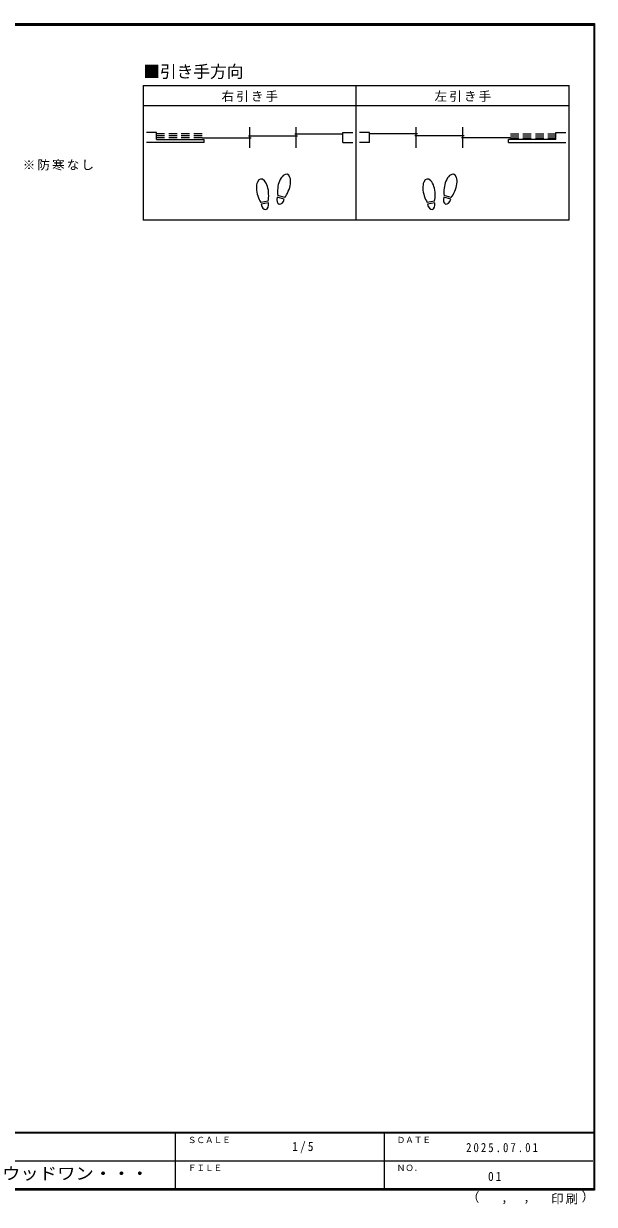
# Model space of a CAD drawing. Units: millimetres, scale not verified. Extents: x -973 to 977, y -718 to 696.
# Drawn here: x 293 to 977, y -718 to 696 of the extents above; entities that cross this region are included whole.
import ezdxf
from ezdxf.enums import TextEntityAlignment as Align

# ---------------------------------------------------------------- set-up
doc = ezdxf.new("R2010")
doc.units = ezdxf.units.MM
doc.header["$LTSCALE"] = 5
doc.linetypes.add('DASHED2', pattern=[3, 2, -1])
for name, color, linetype in [('0-8_戸当り', 3, 'Continuous'), ('0-A_文字', 7, 'Continuous'), ('F-1_枠', 6, 'Continuous'), ('F-A_文字', 7, 'Continuous')]:
    doc.layers.add(name, color=color, linetype=linetype)
doc.styles.add('ＭＳ ゴシック', font='')
doc.styles.get('ＭＳ ゴシック').set_extended_font_data('MS Gothic')

msp = doc.modelspace()

# ---------------------------------------------------------------- linework, layer by layer
at = {"layer": '0-8_戸当り'}
for p, q in [((564.072, 546.929), (564.072, 571.729)), ((619.833, 546.929), (619.833, 571.729)), ((763.356, 546.929), (763.356, 571.729)), ((819.117, 546.929), (819.117, 571.729)), ((585.978, 483.378), (577.331, 481.853)), ((586.342, 481.31), (577.696, 479.785)), ((605.445, 485.706), (596.965, 487.978)), ((605.989, 487.735), (597.508, 490.007)), ((785.261, 483.378), (776.615, 481.853)), ((785.626, 481.31), (776.98, 479.785)), ((804.729, 485.706), (796.248, 487.978)), ((805.272, 487.735), (796.792, 490.007))]:
    msp.add_line(p, q, dxfattribs=at)
at = {"layer": '0-8_戸当り', "color": 2}
for p, q in [((452.55, 565.329), (440.55, 565.329)), ((509.511, 553.529), (440.55, 553.529)), ((452.55, 557.129), (452.55, 565.329)), ((452.55, 557.129), (509.511, 557.129)), ((507.111, 558.929), (565.672, 558.929)), ((509.511, 553.529), (509.511, 557.129)), ((562.472, 561.329), (621.433, 561.329)), ((618.233, 563.729), (675.595, 563.729)), ((675.595, 565.329), (687.595, 565.329)), ((675.595, 553.529), (675.595, 565.329)), ((675.595, 553.529), (687.595, 553.529)), ((707.595, 565.329), (695.595, 565.329)), ((707.595, 553.529), (695.595, 553.529)), ((707.595, 553.529), (707.595, 565.329)), ((764.956, 563.729), (707.595, 563.729)), ((820.717, 561.329), (761.756, 561.329)), ((876.078, 558.929), (817.517, 558.929)), ((930.639, 557.129), (873.678, 557.129)), ((873.678, 553.529), (873.678, 557.129)), ((873.678, 553.529), (942.639, 553.529)), ((930.639, 565.329), (942.639, 565.329)), ((930.639, 557.129), (930.639, 565.329))]:
    msp.add_line(p, q, dxfattribs=at)
at = {"layer": '0-8_戸当り', "linetype": 'DASHED2'}
for p, q in [((507.111, 563.729), (452.55, 563.729)), ((507.111, 561.329), (452.55, 561.329)), ((507.111, 558.929), (452.55, 558.929)), ((876.078, 563.729), (930.639, 563.729)), ((876.078, 561.329), (930.639, 561.329)), ((876.078, 558.929), (930.639, 558.929))]:
    msp.add_line(p, q, dxfattribs=at)
at = {"layer": '0-8_戸当り'}
for centre, major_axis, ratio, start_param, end_param in [((579.316, 495.877), (-2.445, 13.867), 0.5, 4.34059143, 8.22577918), ((605.234, 501.878), (3.644, 13.601), 0.5, 4.34059143, 8.22577918), ((778.6, 495.877), (-2.445, 13.867), 0.5, 4.34059143, 8.22577918), ((804.517, 501.878), (3.644, 13.601), 0.5, 4.34059143, 8.22577918), ((605.13, 501.489), (4.416, 16.48), 0.4, 1.85063327, 2.44287679), ((605.13, 501.489), (4.416, 16.48), 0.4, 3.84030852, 4.43255203), ((804.413, 501.489), (4.416, 16.48), 0.4, 1.85063327, 2.44287679), ((804.413, 501.489), (4.416, 16.48), 0.4, 3.84030852, 4.43255203), ((579.386, 495.481), (-2.963, 16.802), 0.4, 1.85063327, 2.44287679), ((582.019, 480.548), (-1.27, 7.205), 0.6, 1.57079633, 4.71238898), ((579.386, 495.481), (-2.963, 16.802), 0.4, 3.84030852, 4.43255203), ((601.205, 486.842), (1.894, 7.067), 0.6, 1.57079633, 4.71238898), ((778.67, 495.481), (-2.963, 16.802), 0.4, 1.85063327, 2.44287679), ((781.303, 480.548), (-1.27, 7.205), 0.6, 1.57079633, 4.71238898), ((778.67, 495.481), (-2.963, 16.802), 0.4, 3.84030852, 4.43255203), ((800.489, 486.842), (1.894, 7.067), 0.6, 1.57079633, 4.71238898)]:
    msp.add_ellipse(centre, major_axis=major_axis, ratio=ratio, start_param=start_param, end_param=end_param, dxfattribs=at)
at = {"layer": '0-A_文字', "color": 3}
for p, q in [((436.55, 621.667), (436.55, 460.667)), ((436.55, 621.667), (946.639, 621.667)), ((691.595, 460.667), (691.595, 621.667)), ((946.639, 460.667), (946.639, 621.667)), ((436.55, 597.667), (946.639, 597.667)), ((946.639, 460.667), (436.55, 460.667))]:
    msp.add_line(p, q, dxfattribs=at)
at = {"layer": 'F-1_枠'}
for p, q in [((-973.347, 695.833), (976.653, 695.833)), ((-973.347, 695), (976.653, 695)), ((-973.347, 694.167), (976.653, 694.167)), ((975.82, 695.833), (975.82, -700.833)), ((976.653, 695.833), (976.653, -700.833)), ((976.653, -631.667), (-973.347, -631.667)), ((976.653, -632.5), (-973.347, -632.5)), ((474.986, -632.5), (474.986, -699.167)), ((724.986, -632.5), (724.986, -699.167)), ((1.653, -665.833), (974.986, -665.834)), ((976.653, -699.167), (-973.347, -699.167)), ((976.653, -700), (-973.347, -700)), ((976.653, -700.833), (-973.347, -700.833))]:
    msp.add_line(p, q, dxfattribs=at)

# ---------------------------------------------------------------- texts
at = {"layer": '0-A_文字', "style": 'ＭＳ ゴシック'}
msp.add_text('■引き手方向', height=14.66, dxfattribs=at).set_placement((436.55, 626.667), align=Align.BOTTOM_LEFT)
at = {"layer": '0-A_文字', "char_height": 11, "attachment_point": 7, "style": 'ＭＳ ゴシック'}
for s, insert in [('\\T1.17;右引き手', (530.322, 602.167)), ('\\T1.17;左引き手', (785.367, 602.167)), ('\\T1.17;※防寒なし', (292.322, 520))]:
    msp.add_mtext(s, dxfattribs=dict(at, insert=insert))
at = {"layer": 'F-A_文字', "style": 'ＭＳ ゴシック'}
for s, height, p in [('ＳＣＡＬＥ', 7.331, (489.986, -646.667)), ('ＤＡＴＥ', 7.331, (739.986, -646.667)), ('ＦＩＬＥ', 7.331, (489.986, -680)), ('ＮＯ．', 7.331, (739.986, -680.001)), ('（', 11, (823.992, -718.052)), ('）', 11, (961.387, -717.355)), (',', 11, (865.199, -718.052)), (',', 11, (891.686, -717.588))]:
    msp.add_text(s, height=height, dxfattribs=at).set_placement(p, align=Align.BOTTOM_LEFT)
at = {"layer": 'F-A_文字', "style": 'ＭＳ ゴシック', "width": 1.1}
msp.add_text('ウッドワン・・・', height=14.66, dxfattribs=at).set_placement((267.486, -692.5), align=Align.BOTTOM_LEFT)
at = {"layer": 'F-A_文字', "char_height": 11, "attachment_point": 7, "style": 'ＭＳ ゴシック'}
for s, insert in [('\\T1.38;\\W0.9;1/5', (614.986, -656.667)), ('\\T1.39;\\W0.85;2025.07.01', (823.111, -655.417)), ('\\T1.36;\\W0.9;01', (849.361, -690.001)), ('\\T1.17;印刷', (924.678, -717.82))]:
    msp.add_mtext(s, dxfattribs=dict(at, insert=insert))

doc.saveas('drawing.dxf')
